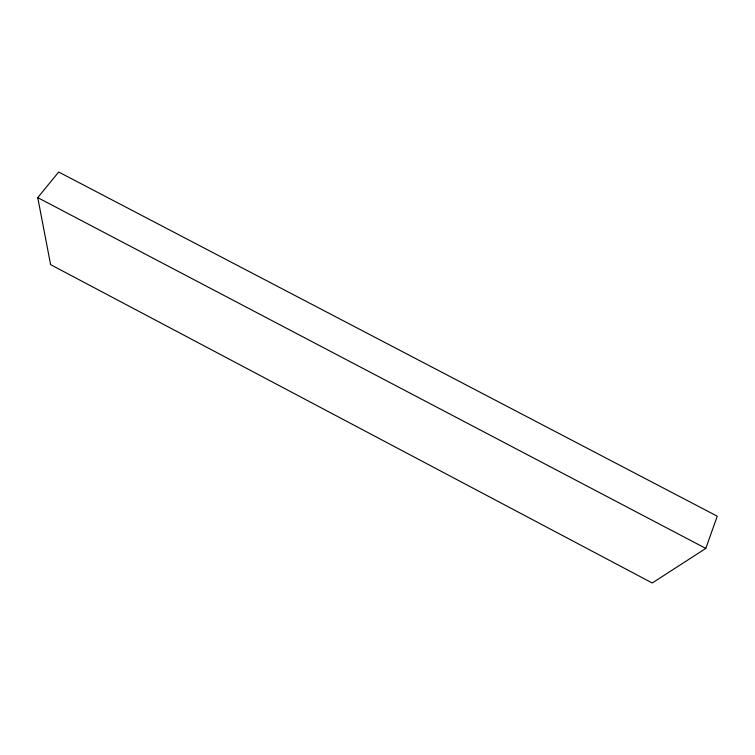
<?xml version="1.0" encoding="UTF-8"?>
<svg xmlns="http://www.w3.org/2000/svg" width="755" height="755" viewBox="0 0 755 755"><rect width="100%" height="100%" fill="white"/><g stroke="black" fill="none" stroke-linecap="round" stroke-linejoin="round"><path stroke-width="1.13" d="M705.802 548.423L717.25 516.193L58.692 172.008L37.75 197.631L50.604 264.637L652.235 582.992L705.802 548.423L37.75 197.631"/></g></svg>
